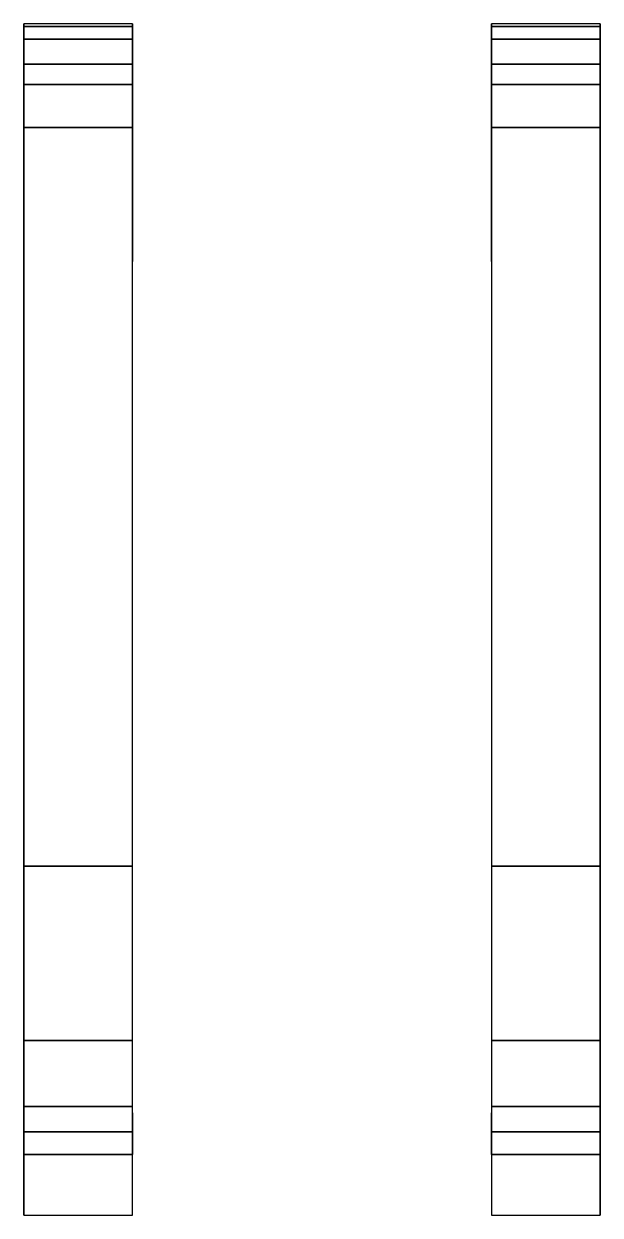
# Model space of a CAD drawing. Extents: x -1.14 to 1.14, y -2.4 to 2.31.
import ezdxf

# ---------------------------------------------------------------- set-up
doc = ezdxf.new("R2010")
doc.units = 0
doc.layers.add('MUDGUARDS', color=6, linetype='CONTINUOUS')

msp = doc.modelspace()

# ---------------------------------------------------------------- linework, layer by layer
at = {"layer": 'MUDGUARDS'}
for points in [[(-0.71, 2.31, 0.78), (-1.14, 2.31, 0.78), (-1.14, 2.3, 0.82), (-0.71, 2.3, 0.82)], [(-0.71, 2.08, 0.69), (-0.71, 2.31, 0.78), (-0.71, 2.3, 0.82), (-0.71, 2.08, 0.88)], [(1.14, 2.31, 0.78), (0.71, 2.31, 0.78), (0.71, 2.3, 0.82), (1.14, 2.3, 0.82)], [(0.71, 2.31, 0.78), (0.71, 2.08, 0.88), (0.71, 2.25, 0.91), (0.71, 2.3, 0.82)], [(0.71, 2.08, 0.69), (0.71, 2.08, 0.69), (0.71, 2.08, 0.88), (0.71, 2.31, 0.78)], [(1.14, 2.26, 0.77), (1.14, 2.31, 0.78), (1.14, 2.3, 0.82), (1.14, 2.24, 0.81)], [(-0.71, 2.3, 0.82), (-1.14, 2.3, 0.82), (-1.14, 2.25, 0.91), (-0.71, 2.25, 0.91)], [(-0.71, 2.08, 0.88), (-0.71, 2.3, 0.82), (-0.71, 2.25, 0.91), (-0.71, 2.08, 0.88)], [(1.14, 2.3, 0.82), (0.71, 2.3, 0.82), (0.71, 2.25, 0.91), (1.14, 2.25, 0.91)], [(1.14, 2.24, 0.81), (1.14, 2.3, 0.82), (1.14, 2.25, 0.91), (1.14, 2.2, 0.89)], [(-0.71, 2.25, 0.91), (-1.14, 2.25, 0.91), (-1.14, 2.15, 1.02), (-0.71, 2.15, 1.02)], [(-0.71, 2.25, 0.91), (-0.71, 2.15, 1.02), (-0.71, 2.07, 1.07), (-0.71, 2.08, 0.88)], [(1.14, 2.25, 0.91), (0.71, 2.25, 0.91), (0.71, 2.15, 1.02), (1.14, 2.15, 1.02)], [(0.71, 2.25, 0.91), (0.71, 2.08, 0.88), (0.71, 2.07, 1.07), (0.71, 2.15, 1.02)], [(1.14, 2.2, 0.89), (1.14, 2.25, 0.91), (1.14, 2.15, 1.02), (1.14, 2.11, 0.98)], [(-0.71, 2.15, 1.02), (-1.14, 2.15, 1.02), (-1.14, 2.07, 1.07), (-0.71, 2.07, 1.07)], [(1.14, 2.15, 1.02), (0.71, 2.15, 1.02), (0.71, 2.07, 1.07), (1.14, 2.07, 1.07)], [(1.14, 2.11, 0.98), (1.14, 2.15, 1.02), (1.14, 2.07, 1.07), (1.14, 2.06, 1.02)], [(-0.71, 2.08, 0.88), (-0.71, 2.07, 1.07), (-0.71, 1.9, 1.12), (-0.71, 1.37, 1.12)], [(0.71, 2.07, 1.07), (0.71, 2.08, 0.88), (0.71, 1.37, 1.12), (0.71, 1.9, 1.12)], [(-0.71, 2.07, 1.07), (-1.14, 2.07, 1.07), (-1.14, 1.9, 1.12), (-0.71, 1.9, 1.12)], [(1.14, 2.07, 1.07), (0.71, 2.07, 1.07), (0.71, 1.9, 1.12), (1.14, 1.9, 1.12)], [(1.14, 2.06, 1.02), (1.14, 2.07, 1.07), (1.14, 1.9, 1.12), (1.14, 1.9, 1.06)], [(-0.71, 1.9, 1.12), (-1.14, 1.9, 1.12), (-1.14, -1.02, 1.12), (-0.71, -1.02, 1.12)], [(1.14, 1.9, 1.12), (0.71, 1.9, 1.12), (0.71, -1.02, 1.12), (1.14, -1.02, 1.12)], [(1.14, 1.9, 1.06), (1.14, 1.9, 1.12), (1.14, -1.02, 1.12), (1.14, -1.02, 1.06)], [(-0.71, -1.02, 1.12), (-1.14, -1.02, 1.12), (-1.14, -1.71, 1.1), (-0.71, -1.71, 1.1)], [(1.14, -1.02, 1.12), (0.71, -1.02, 1.12), (0.71, -1.71, 1.1), (1.14, -1.71, 1.1)], [(1.14, -1.02, 1.06), (1.14, -1.02, 1.12), (1.14, -1.71, 1.1), (1.14, -1.71, 1.04)], [(-0.71, -1.71, 1.1), (-1.14, -1.71, 1.1), (-1.14, -1.97, 1.06), (-0.71, -1.97, 1.06)], [(1.14, -1.71, 1.1), (0.71, -1.71, 1.1), (0.71, -1.97, 1.06), (1.14, -1.97, 1.06)], [(1.14, -1.71, 1.04), (1.14, -1.71, 1.1), (1.14, -1.97, 1.06), (1.14, -1.96, 1.01)], [(-0.71, -1.97, 1.06), (-1.14, -1.97, 1.06), (-1.14, -2.07, 1.03), (-0.71, -2.07, 1.03)], [(1.14, -1.97, 1.06), (0.71, -1.97, 1.06), (0.71, -2.07, 1.03), (1.14, -2.07, 1.03)], [(1.14, -1.96, 1.01), (1.14, -1.97, 1.06), (1.14, -2.07, 1.03), (1.14, -2.06, 0.97)], [(-0.71, -1.9956, 1.0523), (-0.71, -2.07, 1.03), (-0.71, -2.16, 0.98), (-0.71, -2.0217, 0.7402)], [(0.71, -2.07, 1.03), (0.71, -1.9956, 1.0523), (0.71, -2.0217, 0.7402), (0.71, -2.16, 0.98)], [(-0.71, -2.07, 1.03), (-1.14, -2.07, 1.03), (-1.14, -2.16, 0.98), (-0.71, -2.16, 0.98)], [(1.14, -2.07, 1.03), (0.71, -2.07, 1.03), (0.71, -2.16, 0.98), (1.14, -2.16, 0.98)], [(1.14, -2.06, 0.97), (1.14, -2.07, 1.03), (1.14, -2.16, 0.98), (1.14, -2.15, 0.92)], [(-0.71, -2.16, 0.98), (-1.14, -2.16, 0.98), (-1.14, -2.4, 0.73), (-0.71, -2.4, 0.73)], [(1.14, -2.16, 0.98), (0.71, -2.16, 0.98), (0.71, -2.4, 0.73), (1.14, -2.4, 0.73)], [(1.14, -2.15, 0.92), (1.14, -2.16, 0.98), (1.14, -2.4, 0.73), (1.14, -2.37, 0.68)]]:
    msp.add_3dface(points, dxfattribs=at)
at = {"layer": 'MUDGUARDS', "color": 2}
for points in [[(-1.14, 2.26, 0.77), (-1.14, 2.31, 0.78), (-1.14, 2.3, 0.82), (-1.14, 2.24, 0.81)], [(-1.14, 2.24, 0.81), (-1.14, 2.3, 0.82), (-1.14, 2.25, 0.91), (-1.14, 2.2, 0.89)], [(-1.14, 2.2, 0.89), (-1.14, 2.25, 0.91), (-1.14, 2.15, 1.02), (-1.14, 2.11, 0.98)], [(-1.14, 2.11, 0.98), (-1.14, 2.15, 1.02), (-1.14, 2.07, 1.07), (-1.14, 2.06, 1.02)], [(-1.14, 2.06, 1.02), (-1.14, 2.07, 1.07), (-1.14, 1.9, 1.12), (-1.14, 1.9, 1.06)], [(-1.14, 1.9, 1.06), (-1.14, 1.9, 1.12), (-1.14, -1.02, 1.12), (-1.14, -1.02, 1.06)], [(-1.14, -1.02, 1.06), (-1.14, -1.02, 1.12), (-1.14, -1.71, 1.1), (-1.14, -1.71, 1.04)], [(-1.14, -1.71, 1.04), (-1.14, -1.71, 1.1), (-1.14, -1.97, 1.06), (-1.14, -1.96, 1.01)], [(-1.14, -1.96, 1.01), (-1.14, -1.97, 1.06), (-1.14, -2.07, 1.03), (-1.14, -2.06, 0.97)], [(-1.14, -2.06, 0.97), (-1.14, -2.07, 1.03), (-1.14, -2.16, 0.98), (-1.14, -2.15, 0.92)], [(-1.14, -2.15, 0.92), (-1.14, -2.16, 0.98), (-1.14, -2.4, 0.73), (-1.14, -2.37, 0.68)]]:
    msp.add_3dface(points, dxfattribs=at)

doc.saveas('drawing.dxf')
